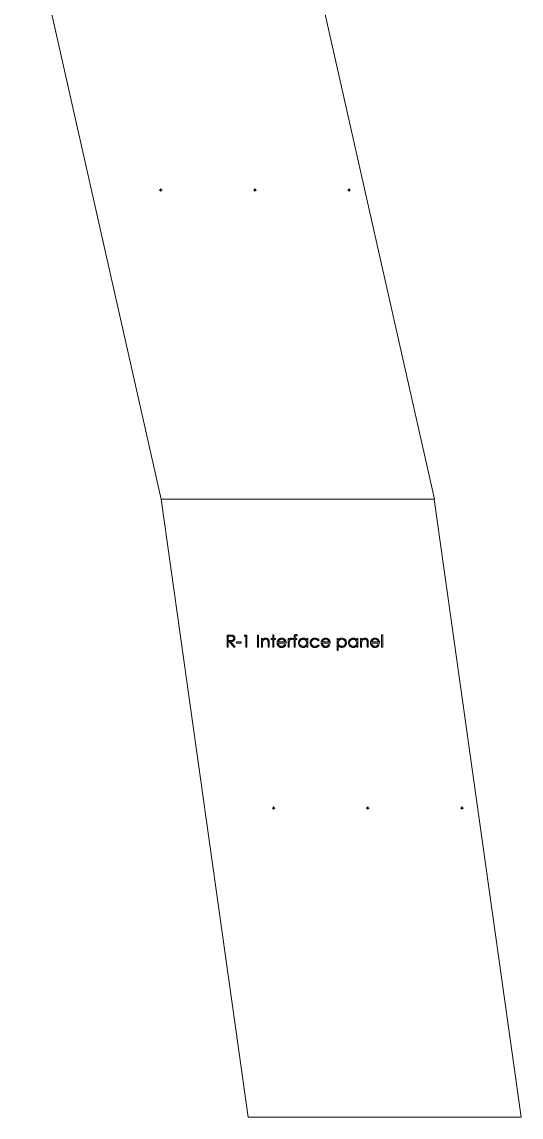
# Model space of a CAD drawing. Header units: inches. Extents: x -2039 to 487, y -866 to 2565.
# Drawn here: x 321.8 to 385.4, y 2013.9 to 2153.4 of the extents above; entities that cross this region are included whole.
import ezdxf

# ---------------------------------------------------------------- set-up
doc = ezdxf.new("R2010")
doc.units = ezdxf.units.IN
doc.header["$MEASUREMENT"] = 0

# ---------------------------------------------------------------- blocks, each defined once
blk = doc.blocks.new('SW_CENTERMARKSYMBOL_0')
at = {"color": 0, "linetype": 'Continuous', "lineweight": 0}
for p, q in [((-0.1, 0), (-0.19, 0)), ((0, 0), (-0.1, 0)), ((0, 0.1), (0, 0.19)), ((0, 0), (0, 0.1)), ((0, 0), (0, -0.1)), ((0, 0), (0.1, 0)), ((0.1, 0), (0.19, 0)), ((0, -0.1), (0, -0.19))]:
    blk.add_line(p, q, dxfattribs=at)
blk = doc.blocks.new('SW_CENTERMARKSYMBOL_1')
at = {"color": 0, "linetype": 'Continuous', "lineweight": 0}
for p, q in [((-0.1, 0), (-0.19, 0)), ((0, 0), (-0.1, 0)), ((0, 0.1), (0, 0.19)), ((0, 0), (0, 0.1)), ((0, 0), (0, -0.1)), ((0, 0), (0.1, 0)), ((0.1, 0), (0.19, 0)), ((0, -0.1), (0, -0.19))]:
    blk.add_line(p, q, dxfattribs=at)
blk = doc.blocks.new('SW_CENTERMARKSYMBOL_2')
at = {"color": 0, "linetype": 'Continuous', "lineweight": 0}
for p, q in [((-0.1, 0), (-0.19, 0)), ((0, 0), (-0.1, 0)), ((0, 0.1), (0, 0.19)), ((0, 0), (0, 0.1)), ((0, 0), (0, -0.1)), ((0, 0), (0.1, 0)), ((0.1, 0), (0.19, 0)), ((0, -0.1), (0, -0.19))]:
    blk.add_line(p, q, dxfattribs=at)

msp = doc.modelspace()

# ---------------------------------------------------------------- linework, layer by layer
at = {"color": 7, "linetype": 'Continuous', "lineweight": 15}
for p, q in [((321.82, 2171.33), (339.56, 2092.61)), ((374.37, 2092.61), (356.62, 2171.33)), ((339.56, 2092.61), (350.62, 2013.89)), ((374.34, 2092.61), (339.56, 2092.61)), ((339.56, 2092.61), (374.37, 2092.61)), ((385.4, 2013.89), (374.34, 2092.61)), ((347.97, 2075.29), (348.28, 2075.29)), ((347.97, 2073.73), (347.97, 2075.29)), ((348.11, 2075.13), (348.11, 2074.61)), ((348.4, 2075.13), (348.11, 2075.13)), ((348.11, 2074.61), (348.4, 2074.61)), ((348.11, 2074.45), (348.11, 2073.73)), ((348.22, 2074.45), (348.11, 2074.45)), ((348.8, 2073.73), (348.22, 2074.45)), ((348.4, 2074.45), (348.97, 2073.73)), ((349.15, 2074.41), (349.75, 2074.41)), ((349.15, 2074.25), (349.15, 2074.41)), ((349.75, 2074.41), (349.75, 2074.25)), ((350.11, 2075.13), (350.21, 2075.29)), ((350.35, 2075.13), (350.11, 2075.13)), ((350.21, 2075.29), (350.49, 2075.29)), ((350.35, 2073.73), (350.35, 2075.13)), ((350.49, 2075.29), (350.49, 2073.73)), ((351.82, 2075.29), (351.96, 2075.29)), ((351.82, 2073.73), (351.82, 2075.29)), ((351.96, 2075.29), (351.96, 2073.73)), ((352.32, 2074.87), (352.46, 2074.87)), ((352.32, 2073.73), (352.32, 2074.87)), ((352.46, 2074.87), (352.46, 2074.67)), ((353.58, 2074.73), (353.58, 2074.87)), ((353.58, 2074.87), (353.78, 2074.87)), ((353.78, 2074.73), (353.58, 2074.73)), ((353.78, 2075.33), (353.92, 2075.33)), ((353.78, 2074.87), (353.78, 2075.33)), ((353.78, 2073.73), (353.78, 2074.73)), ((353.92, 2075.33), (353.92, 2074.87)), ((353.92, 2074.87), (354.12, 2074.87)), ((353.92, 2074.73), (353.92, 2073.73)), ((354.12, 2074.73), (353.92, 2074.73)), ((354.12, 2074.87), (354.12, 2074.73)), ((354.48, 2074.41), (355.34, 2074.41)), ((355.72, 2074.87), (355.86, 2074.87)), ((355.72, 2073.73), (355.72, 2074.87)), ((355.86, 2074.87), (355.86, 2074.71)), ((356.26, 2074.85), (356.19, 2074.73)), ((356.32, 2074.87), (356.48, 2074.87)), ((356.32, 2074.73), (356.32, 2074.87)), ((356.48, 2074.73), (356.32, 2074.73)), ((356.48, 2074.87), (356.48, 2075.06)), ((356.48, 2073.73), (356.48, 2074.73)), ((356.62, 2075.03), (356.62, 2074.87)), ((356.62, 2074.87), (356.86, 2074.87)), ((356.62, 2074.73), (356.62, 2073.73)), ((356.86, 2074.73), (356.62, 2074.73)), ((356.86, 2074.87), (356.86, 2074.73)), ((356.88, 2075.32), (356.88, 2075.18)), ((358.11, 2074.87), (358.25, 2074.87)), ((358.11, 2074.66), (358.11, 2074.87)), ((358.25, 2074.87), (358.25, 2073.73)), ((359.69, 2074.63), (359.57, 2074.55)), ((360.08, 2074.41), (360.95, 2074.41)), ((361.97, 2074.87), (362.11, 2074.87)), ((361.97, 2073.31), (361.97, 2074.87)), ((362.11, 2074.87), (362.11, 2074.66)), ((364.48, 2074.87), (364.62, 2074.87)), ((364.48, 2074.66), (364.48, 2074.87)), ((364.62, 2074.87), (364.62, 2073.73)), ((364.94, 2074.87), (365.08, 2074.87)), ((364.94, 2073.73), (364.94, 2074.87)), ((365.08, 2074.87), (365.08, 2074.67)), ((366.37, 2074.41), (367.24, 2074.41)), ((367.64, 2075.33), (367.78, 2075.33)), ((367.64, 2073.73), (367.64, 2075.33)), ((367.78, 2075.33), (367.78, 2073.73)), ((348.11, 2073.73), (347.97, 2073.73)), ((348.97, 2073.73), (348.8, 2073.73)), ((349.75, 2074.25), (349.15, 2074.25)), ((350.49, 2073.73), (350.35, 2073.73)), ((351.96, 2073.73), (351.82, 2073.73)), ((352.46, 2073.73), (352.32, 2073.73)), ((352.46, 2074.14), (352.46, 2073.73)), ((353.18, 2073.73), (353.18, 2074.27)), ((353.32, 2073.73), (353.18, 2073.73)), ((353.32, 2074.31), (353.32, 2073.73)), ((353.92, 2073.73), (353.78, 2073.73)), ((355.48, 2074.27), (354.46, 2074.27)), ((355.3, 2074.09), (355.42, 2074.03)), ((355.86, 2073.73), (355.72, 2073.73)), ((355.86, 2074.11), (355.86, 2073.73)), ((356.62, 2073.73), (356.48, 2073.73)), ((358.11, 2073.73), (358.11, 2073.93)), ((358.25, 2073.73), (358.11, 2073.73)), ((359.57, 2074.05), (359.69, 2073.97)), ((361.09, 2074.27), (360.07, 2074.27)), ((360.91, 2074.09), (361.03, 2074.03)), ((362.11, 2073.31), (361.97, 2073.31)), ((362.11, 2073.94), (362.11, 2073.31)), ((364.48, 2073.73), (364.48, 2073.93)), ((364.62, 2073.73), (364.48, 2073.73)), ((365.08, 2073.73), (364.94, 2073.73)), ((365.08, 2074.14), (365.08, 2073.73)), ((365.8, 2073.73), (365.8, 2074.27)), ((365.94, 2073.73), (365.8, 2073.73)), ((365.94, 2074.31), (365.94, 2073.73)), ((367.38, 2074.27), (366.36, 2074.27)), ((367.2, 2074.09), (367.32, 2074.03)), ((367.78, 2073.73), (367.64, 2073.73)), ((350.62, 2013.89), (385.4, 2013.89))]:
    msp.add_line(p, q, dxfattribs=at)
for centre in [(339.5, 2131.97), (351.5, 2131.97), (363.5, 2131.97), (353.87, 2053.25), (365.87, 2053.25), (377.87, 2053.25)]:
    msp.add_circle(centre, 0.094, dxfattribs=at)
for points, knots in [([(348.28, 2075.29), (348.35, 2075.29), (348.47, 2075.29), (348.59, 2075.28), (348.64, 2075.27)], [0, 0, 0, 0, 0.560242, 1, 1, 1, 1]), ([(348.81, 2074.88), (348.81, 2074.9), (348.81, 2074.94), (348.78, 2075.01), (348.73, 2075.06), (348.67, 2075.1), (348.59, 2075.12), (348.49, 2075.13), (348.43, 2075.13), (348.4, 2075.13)], [0, 0, 0, 0, 0.124917, 0.249839, 0.374794, 0.499737, 0.666182, 0.83307, 1, 1, 1, 1]), ([(348.4, 2074.61), (348.43, 2074.61), (348.49, 2074.61), (348.58, 2074.62), (348.67, 2074.64), (348.73, 2074.69), (348.78, 2074.74), (348.81, 2074.81), (348.81, 2074.85), (348.81, 2074.88)], [0, 0, 0, 0, 0.166932, 0.333797, 0.500238, 0.625176, 0.750149, 0.875063, 1, 1, 1, 1]), ([(348.95, 2074.88), (348.95, 2074.84), (348.95, 2074.76), (348.9, 2074.66), (348.83, 2074.57), (348.74, 2074.51), (348.63, 2074.47), (348.51, 2074.46), (348.44, 2074.45), (348.4, 2074.45)], [0, 0, 0, 0, 0.139993, 0.279916, 0.419768, 0.559706, 0.706303, 0.853124, 1, 1, 1, 1]), ([(348.64, 2075.27), (348.67, 2075.26), (348.74, 2075.24), (348.82, 2075.18), (348.89, 2075.1), (348.94, 2075), (348.95, 2074.92), (348.95, 2074.88)], [0, 0, 0, 0, 0.186818, 0.373528, 0.560287, 0.780019, 1, 1, 1, 1]), ([(352.46, 2074.67), (352.49, 2074.7), (352.55, 2074.78), (352.66, 2074.85), (352.78, 2074.89), (352.85, 2074.89), (352.89, 2074.89)], [0, 0, 0, 0, 0.280103, 0.559778, 0.779866, 1, 1, 1, 1]), ([(352.48, 2074.45), (352.47, 2074.42), (352.46, 2074.37), (352.46, 2074.26), (352.46, 2074.19), (352.46, 2074.14)], [0, 0, 0, 0, 0.279874, 0.559923, 1, 1, 1, 1]), ([(352.87, 2074.75), (352.83, 2074.75), (352.77, 2074.75), (352.68, 2074.71), (352.59, 2074.65), (352.52, 2074.56), (352.49, 2074.49), (352.48, 2074.45)], [0, 0, 0, 0, 0.186702, 0.373404, 0.560215, 0.780127, 1, 1, 1, 1]), ([(353.16, 2074.53), (353.16, 2074.55), (353.14, 2074.6), (353.1, 2074.67), (353.04, 2074.72), (352.96, 2074.75), (352.9, 2074.75), (352.87, 2074.75)], [0, 0, 0, 0, 0.186824, 0.373541, 0.560087, 0.779896, 1, 1, 1, 1]), ([(352.89, 2074.89), (352.93, 2074.89), (353.01, 2074.89), (353.11, 2074.84), (353.2, 2074.77), (353.27, 2074.67), (353.3, 2074.55), (353.32, 2074.43), (353.32, 2074.35), (353.32, 2074.31)], [0, 0, 0, 0, 0.140014, 0.279926, 0.419846, 0.559714, 0.706244, 0.853095, 1, 1, 1, 1]), ([(353.18, 2074.27), (353.18, 2074.32), (353.18, 2074.4), (353.17, 2074.49), (353.16, 2074.53)], [0, 0, 0, 0, 0.560256, 1, 1, 1, 1]), ([(354.32, 2074.3), (354.32, 2074.34), (354.33, 2074.41), (354.36, 2074.52), (354.4, 2074.61), (354.43, 2074.66), (354.45, 2074.68)], [0, 0, 0, 0, 0.279972, 0.559867, 0.779917, 1, 1, 1, 1]), ([(354.45, 2074.68), (354.48, 2074.72), (354.55, 2074.79), (354.67, 2074.85), (354.79, 2074.89), (354.86, 2074.89), (354.9, 2074.89)], [0, 0, 0, 0, 0.279934, 0.559644, 0.779767, 1, 1, 1, 1]), ([(354.61, 2074.65), (354.59, 2074.63), (354.56, 2074.59), (354.51, 2074.51), (354.49, 2074.45), (354.48, 2074.41)], [0, 0, 0, 0, 0.27992, 0.559968, 1, 1, 1, 1]), ([(354.91, 2074.75), (354.88, 2074.75), (354.82, 2074.75), (354.74, 2074.72), (354.67, 2074.69), (354.63, 2074.66), (354.61, 2074.65)], [0, 0, 0, 0, 0.279967, 0.559815, 0.779884, 1, 1, 1, 1]), ([(354.9, 2074.89), (354.95, 2074.89), (355.05, 2074.88), (355.18, 2074.83), (355.28, 2074.76), (355.33, 2074.7), (355.36, 2074.67)], [0, 0, 0, 0, 0.279982, 0.559729, 0.779837, 1, 1, 1, 1]), ([(355.34, 2074.41), (355.33, 2074.45), (355.31, 2074.52), (355.25, 2074.62), (355.15, 2074.69), (355.04, 2074.74), (354.95, 2074.75), (354.91, 2074.75)], [0, 0, 0, 0, 0.186903, 0.373478, 0.560058, 0.780031, 1, 1, 1, 1]), ([(355.36, 2074.67), (355.38, 2074.64), (355.42, 2074.57), (355.46, 2074.46), (355.48, 2074.37), (355.48, 2074.3), (355.48, 2074.27)], [0, 0, 0, 0, 0.279845, 0.559743, 0.779846, 1, 1, 1, 1]), ([(355.86, 2074.71), (355.88, 2074.73), (355.92, 2074.79), (355.99, 2074.85), (356.06, 2074.89), (356.12, 2074.89), (356.14, 2074.89)], [0, 0, 0, 0, 0.280326, 0.560205, 0.780189, 1, 1, 1, 1]), ([(355.89, 2074.51), (355.88, 2074.47), (355.87, 2074.4), (355.86, 2074.27), (355.86, 2074.17), (355.86, 2074.11)], [0, 0, 0, 0, 0.279806, 0.559885, 1, 1, 1, 1]), ([(356.11, 2074.75), (356.08, 2074.75), (356.02, 2074.73), (355.95, 2074.66), (355.91, 2074.58), (355.9, 2074.53), (355.89, 2074.51)], [0, 0, 0, 0, 0.277918, 0.557931, 0.778866, 1, 1, 1, 1]), ([(356.19, 2074.73), (356.17, 2074.74), (356.15, 2074.75), (356.13, 2074.75), (356.11, 2074.75)], [0, 0, 0, 0, 0.560398, 1, 1, 1, 1]), ([(356.14, 2074.89), (356.17, 2074.89), (356.21, 2074.89), (356.25, 2074.86), (356.26, 2074.85)], [0, 0, 0, 0, 0.559238, 1, 1, 1, 1]), ([(356.48, 2075.06), (356.48, 2075.08), (356.49, 2075.14), (356.49, 2075.22), (356.54, 2075.3), (356.62, 2075.35), (356.68, 2075.35), (356.71, 2075.35)], [0, 0, 0, 0, 0.187489, 0.374736, 0.560714, 0.779929, 1, 1, 1, 1]), ([(356.74, 2075.21), (356.72, 2075.21), (356.69, 2075.21), (356.65, 2075.19), (356.62, 2075.15), (356.63, 2075.09), (356.63, 2075.05), (356.62, 2075.03)], [0, 0, 0, 0, 0.249297, 0.374518, 0.498866, 0.748979, 1, 1, 1, 1]), ([(356.71, 2075.35), (356.75, 2075.35), (356.8, 2075.35), (356.86, 2075.33), (356.88, 2075.32)], [0, 0, 0, 0, 0.559713, 1, 1, 1, 1]), ([(356.88, 2075.18), (356.86, 2075.19), (356.81, 2075.21), (356.76, 2075.21), (356.74, 2075.21)], [0, 0, 0, 0, 0.56025, 1, 1, 1, 1]), ([(357.04, 2074.31), (357.05, 2074.35), (357.05, 2074.44), (357.1, 2074.56), (357.17, 2074.67), (357.26, 2074.76), (357.38, 2074.84), (357.51, 2074.89), (357.6, 2074.89), (357.64, 2074.89)], [0, 0, 0, 0, 0.140023, 0.279973, 0.419967, 0.560026, 0.706665, 0.853294, 1, 1, 1, 1]), ([(357.65, 2074.75), (357.6, 2074.75), (357.51, 2074.74), (357.39, 2074.69), (357.29, 2074.6), (357.23, 2074.51), (357.19, 2074.41), (357.19, 2074.34), (357.18, 2074.3)], [0, 0, 0, 0, 0.186618, 0.373213, 0.559714, 0.706517, 0.853293, 1, 1, 1, 1]), ([(357.64, 2074.89), (357.69, 2074.89), (357.8, 2074.88), (357.93, 2074.83), (358.03, 2074.75), (358.08, 2074.69), (358.11, 2074.66)], [0, 0, 0, 0, 0.279981, 0.559749, 0.77981, 1, 1, 1, 1]), ([(358.11, 2074.3), (358.1, 2074.34), (358.1, 2074.43), (358.04, 2074.56), (357.95, 2074.65), (357.85, 2074.71), (357.75, 2074.75), (357.68, 2074.75), (357.65, 2074.75)], [0, 0, 0, 0, 0.18666, 0.373089, 0.55969, 0.706422, 0.853158, 1, 1, 1, 1]), ([(358.53, 2074.29), (358.53, 2074.34), (358.54, 2074.43), (358.58, 2074.56), (358.66, 2074.68), (358.76, 2074.77), (358.88, 2074.84), (359.02, 2074.89), (359.12, 2074.89), (359.17, 2074.89)], [0, 0, 0, 0, 0.139979, 0.27996, 0.419944, 0.559901, 0.70657, 0.853255, 1, 1, 1, 1]), ([(359.16, 2074.75), (359.11, 2074.75), (359.02, 2074.74), (358.89, 2074.69), (358.79, 2074.61), (358.72, 2074.52), (358.67, 2074.41), (358.67, 2074.34), (358.67, 2074.31)], [0, 0, 0, 0, 0.186752, 0.373268, 0.559832, 0.706581, 0.85324, 1, 1, 1, 1]), ([(359.57, 2074.55), (359.54, 2074.59), (359.48, 2074.65), (359.37, 2074.72), (359.26, 2074.75), (359.19, 2074.75), (359.16, 2074.75)], [0, 0, 0, 0, 0.27991, 0.559609, 0.779774, 1, 1, 1, 1]), ([(359.17, 2074.89), (359.22, 2074.89), (359.34, 2074.88), (359.49, 2074.82), (359.61, 2074.74), (359.66, 2074.66), (359.69, 2074.63)], [0, 0, 0, 0, 0.280063, 0.560129, 0.780066, 1, 1, 1, 1]), ([(359.93, 2074.3), (359.93, 2074.34), (359.93, 2074.41), (359.97, 2074.52), (360.01, 2074.61), (360.04, 2074.66), (360.06, 2074.68)], [0, 0, 0, 0, 0.279971, 0.559866, 0.779915, 1, 1, 1, 1]), ([(360.06, 2074.68), (360.09, 2074.72), (360.16, 2074.79), (360.28, 2074.85), (360.39, 2074.89), (360.47, 2074.89), (360.51, 2074.89)], [0, 0, 0, 0, 0.279934, 0.559644, 0.779767, 1, 1, 1, 1]), ([(360.22, 2074.65), (360.2, 2074.63), (360.17, 2074.59), (360.12, 2074.51), (360.1, 2074.45), (360.08, 2074.41)], [0, 0, 0, 0, 0.279925, 0.559973, 1, 1, 1, 1]), ([(360.51, 2074.75), (360.48, 2074.75), (360.42, 2074.75), (360.34, 2074.72), (360.28, 2074.69), (360.24, 2074.66), (360.22, 2074.65)], [0, 0, 0, 0, 0.279962, 0.559812, 0.779883, 1, 1, 1, 1]), ([(360.51, 2074.89), (360.56, 2074.89), (360.66, 2074.88), (360.79, 2074.83), (360.89, 2074.76), (360.94, 2074.7), (360.97, 2074.67)], [0, 0, 0, 0, 0.279982, 0.559729, 0.779833, 1, 1, 1, 1]), ([(360.95, 2074.41), (360.94, 2074.45), (360.92, 2074.52), (360.86, 2074.62), (360.76, 2074.69), (360.65, 2074.74), (360.56, 2074.75), (360.51, 2074.75)], [0, 0, 0, 0, 0.186904, 0.373476, 0.560059, 0.780027, 1, 1, 1, 1]), ([(360.97, 2074.67), (360.99, 2074.64), (361.03, 2074.57), (361.07, 2074.46), (361.09, 2074.37), (361.09, 2074.3), (361.09, 2074.27)], [0, 0, 0, 0, 0.279842, 0.559743, 0.779846, 1, 1, 1, 1]), ([(362.11, 2074.66), (362.14, 2074.7), (362.21, 2074.78), (362.33, 2074.85), (362.46, 2074.89), (362.53, 2074.89), (362.57, 2074.89)], [0, 0, 0, 0, 0.280016, 0.559588, 0.779761, 1, 1, 1, 1]), ([(362.57, 2074.75), (362.53, 2074.75), (362.44, 2074.74), (362.31, 2074.69), (362.22, 2074.6), (362.15, 2074.51), (362.12, 2074.41), (362.11, 2074.33), (362.11, 2074.3)], [0, 0, 0, 0, 0.186649, 0.373139, 0.559728, 0.706467, 0.853168, 1, 1, 1, 1]), ([(362.57, 2074.89), (362.62, 2074.89), (362.71, 2074.89), (362.83, 2074.84), (362.94, 2074.78), (363.04, 2074.68), (363.12, 2074.57), (363.17, 2074.44), (363.17, 2074.35), (363.17, 2074.31)], [0, 0, 0, 0, 0.140066, 0.280056, 0.420047, 0.560105, 0.706753, 0.853336, 1, 1, 1, 1]), ([(363.03, 2074.3), (363.03, 2074.35), (363.02, 2074.44), (362.96, 2074.56), (362.88, 2074.65), (362.78, 2074.71), (362.68, 2074.75), (362.61, 2074.75), (362.57, 2074.75)], [0, 0, 0, 0, 0.186487, 0.373077, 0.559585, 0.706358, 0.853167, 1, 1, 1, 1]), ([(363.41, 2074.31), (363.42, 2074.35), (363.42, 2074.44), (363.47, 2074.56), (363.54, 2074.67), (363.63, 2074.76), (363.75, 2074.84), (363.88, 2074.89), (363.97, 2074.89), (364.01, 2074.89)], [0, 0, 0, 0, 0.140023, 0.279973, 0.419967, 0.560026, 0.706665, 0.853294, 1, 1, 1, 1]), ([(364.02, 2074.75), (363.97, 2074.75), (363.88, 2074.74), (363.76, 2074.69), (363.66, 2074.6), (363.6, 2074.51), (363.56, 2074.41), (363.56, 2074.34), (363.56, 2074.3)], [0, 0, 0, 0, 0.186618, 0.373213, 0.559714, 0.706517, 0.853293, 1, 1, 1, 1]), ([(364.01, 2074.89), (364.06, 2074.89), (364.17, 2074.88), (364.3, 2074.83), (364.4, 2074.75), (364.45, 2074.69), (364.48, 2074.66)], [0, 0, 0, 0, 0.279981, 0.559749, 0.77981, 1, 1, 1, 1]), ([(364.48, 2074.3), (364.47, 2074.34), (364.47, 2074.43), (364.41, 2074.56), (364.32, 2074.65), (364.22, 2074.71), (364.12, 2074.75), (364.05, 2074.75), (364.02, 2074.75)], [0, 0, 0, 0, 0.18666, 0.373089, 0.559693, 0.706422, 0.853161, 1, 1, 1, 1]), ([(365.08, 2074.67), (365.11, 2074.7), (365.17, 2074.78), (365.28, 2074.85), (365.4, 2074.89), (365.47, 2074.89), (365.51, 2074.89)], [0, 0, 0, 0, 0.2801, 0.559779, 0.779866, 1, 1, 1, 1]), ([(365.1, 2074.45), (365.09, 2074.42), (365.08, 2074.37), (365.08, 2074.26), (365.08, 2074.19), (365.08, 2074.14)], [0, 0, 0, 0, 0.279874, 0.559923, 1, 1, 1, 1]), ([(365.49, 2074.75), (365.45, 2074.75), (365.39, 2074.75), (365.3, 2074.71), (365.21, 2074.65), (365.14, 2074.56), (365.11, 2074.49), (365.1, 2074.45)], [0, 0, 0, 0, 0.186702, 0.373404, 0.560215, 0.780127, 1, 1, 1, 1]), ([(365.78, 2074.53), (365.78, 2074.55), (365.76, 2074.6), (365.72, 2074.67), (365.66, 2074.72), (365.58, 2074.75), (365.52, 2074.75), (365.49, 2074.75)], [0, 0, 0, 0, 0.186825, 0.37354, 0.560087, 0.779896, 1, 1, 1, 1]), ([(365.51, 2074.89), (365.53, 2074.89), (365.57, 2074.89), (365.63, 2074.88), (365.69, 2074.86), (365.74, 2074.83), (365.79, 2074.79), (365.83, 2074.75), (365.87, 2074.71), (365.89, 2074.66), (365.9, 2074.62), (365.91, 2074.59), (365.92, 2074.55), (365.93, 2074.51), (365.93, 2074.47), (365.94, 2074.42), (365.94, 2074.37), (365.94, 2074.33), (365.94, 2074.31)], [0.0000008, 0.0000008, 0.0000008, 0.0000008, 0.0772404, 0.1511781, 0.223488, 0.2955426, 0.3669763, 0.4371305, 0.5070436, 0.5785597, 0.6166135, 0.6587562, 0.7044912, 0.7548031, 0.8093316, 0.8682745, 0.9320729, 0.999999, 0.999999, 0.999999, 0.999999]), ([(365.8, 2074.27), (365.8, 2074.32), (365.8, 2074.4), (365.79, 2074.49), (365.78, 2074.53)], [0, 0, 0, 0, 0.560256, 1, 1, 1, 1]), ([(366.22, 2074.3), (366.22, 2074.34), (366.22, 2074.41), (366.26, 2074.52), (366.3, 2074.61), (366.33, 2074.66), (366.35, 2074.68)], [0, 0, 0, 0, 0.279971, 0.559866, 0.779916, 1, 1, 1, 1]), ([(366.35, 2074.68), (366.36, 2074.7), (366.39, 2074.73), (366.44, 2074.77), (366.49, 2074.81), (366.55, 2074.84), (366.6, 2074.86), (366.66, 2074.88), (366.73, 2074.89), (366.77, 2074.89), (366.8, 2074.89)], [0, 0, 0, 0, 0.128835, 0.253589, 0.374643, 0.49534, 0.616325, 0.739759, 0.866842, 1, 1, 1, 1]), ([(366.51, 2074.65), (366.49, 2074.63), (366.46, 2074.59), (366.41, 2074.51), (366.39, 2074.45), (366.37, 2074.41)], [0, 0, 0, 0, 0.279922, 0.559969, 1, 1, 1, 1]), ([(366.8, 2074.75), (366.77, 2074.75), (366.71, 2074.75), (366.63, 2074.72), (366.57, 2074.69), (366.53, 2074.66), (366.51, 2074.65)], [0, 0, 0, 0, 0.279967, 0.559811, 0.779884, 1, 1, 1, 1]), ([(366.8, 2074.89), (366.85, 2074.89), (366.95, 2074.88), (367.08, 2074.83), (367.18, 2074.76), (367.23, 2074.7), (367.26, 2074.67)], [0, 0, 0, 0, 0.279984, 0.559729, 0.779835, 1, 1, 1, 1]), ([(367.24, 2074.41), (367.23, 2074.45), (367.21, 2074.52), (367.15, 2074.62), (367.05, 2074.69), (366.94, 2074.74), (366.85, 2074.75), (366.8, 2074.75)], [0, 0, 0, 0, 0.186904, 0.373477, 0.560058, 0.780031, 1, 1, 1, 1]), ([(367.26, 2074.67), (367.28, 2074.64), (367.32, 2074.57), (367.36, 2074.46), (367.38, 2074.37), (367.38, 2074.3), (367.38, 2074.27)], [0, 0, 0, 0, 0.279844, 0.559743, 0.779846, 1, 1, 1, 1]), ([(354.89, 2073.71), (354.85, 2073.71), (354.77, 2073.72), (354.64, 2073.76), (354.53, 2073.82), (354.44, 2073.92), (354.37, 2074.04), (354.33, 2074.16), (354.32, 2074.25), (354.32, 2074.3)], [0, 0, 0, 0, 0.140084, 0.280055, 0.419975, 0.559949, 0.706628, 0.853299, 1, 1, 1, 1]), ([(354.46, 2074.27), (354.46, 2074.23), (354.47, 2074.15), (354.52, 2074.03), (354.6, 2073.95), (354.69, 2073.89), (354.78, 2073.86), (354.84, 2073.85), (354.88, 2073.85)], [0, 0, 0, 0, 0.186725, 0.373252, 0.559776, 0.70649, 0.853188, 1, 1, 1, 1]), ([(354.88, 2073.85), (354.92, 2073.86), (355.02, 2073.86), (355.14, 2073.92), (355.23, 2074), (355.28, 2074.06), (355.3, 2074.09)], [0, 0, 0, 0, 0.279906, 0.559702, 0.779539, 1, 1, 1, 1]), ([(355.42, 2074.03), (355.4, 2073.99), (355.36, 2073.92), (355.28, 2073.83), (355.17, 2073.76), (355.04, 2073.72), (354.94, 2073.71), (354.89, 2073.71)], [0, 0, 0, 0, 0.186832, 0.373459, 0.560133, 0.779939, 1, 1, 1, 1]), ([(357.64, 2073.71), (357.6, 2073.71), (357.51, 2073.72), (357.38, 2073.76), (357.27, 2073.83), (357.18, 2073.92), (357.1, 2074.04), (357.05, 2074.17), (357.05, 2074.26), (357.04, 2074.31)], [0, 0, 0, 0, 0.140048, 0.280011, 0.420025, 0.560099, 0.706721, 0.853302, 1, 1, 1, 1]), ([(357.18, 2074.3), (357.19, 2074.26), (357.2, 2074.17), (357.26, 2074.05), (357.34, 2073.96), (357.44, 2073.89), (357.54, 2073.86), (357.61, 2073.85), (357.64, 2073.85)], [0, 0, 0, 0, 0.1865, 0.373091, 0.559635, 0.70645, 0.853232, 1, 1, 1, 1]), ([(357.64, 2073.85), (357.69, 2073.85), (357.78, 2073.86), (357.9, 2073.92), (358, 2074), (358.06, 2074.09), (358.1, 2074.19), (358.1, 2074.26), (358.11, 2074.3)], [0, 0, 0, 0, 0.186632, 0.373257, 0.559687, 0.706427, 0.853187, 1, 1, 1, 1]), ([(358.11, 2073.93), (358.07, 2073.89), (358, 2073.82), (357.88, 2073.75), (357.76, 2073.72), (357.68, 2073.71), (357.64, 2073.71)], [0, 0, 0, 0, 0.279991, 0.559724, 0.779868, 1, 1, 1, 1]), ([(359.15, 2073.71), (359.11, 2073.71), (359.02, 2073.72), (358.89, 2073.75), (358.77, 2073.82), (358.67, 2073.91), (358.59, 2074.02), (358.54, 2074.15), (358.53, 2074.25), (358.53, 2074.29)], [0, 0, 0, 0, 0.140089, 0.280121, 0.420119, 0.560174, 0.706805, 0.853353, 1, 1, 1, 1]), ([(358.67, 2074.31), (358.67, 2074.26), (358.68, 2074.17), (358.75, 2074.04), (358.84, 2073.95), (358.94, 2073.89), (359.05, 2073.86), (359.12, 2073.85), (359.16, 2073.85)], [0, 0, 0, 0, 0.186465, 0.37299, 0.559474, 0.706285, 0.853116, 1, 1, 1, 1]), ([(359.69, 2073.97), (359.67, 2073.94), (359.62, 2073.88), (359.53, 2073.81), (359.42, 2073.75), (359.29, 2073.72), (359.2, 2073.71), (359.15, 2073.71)], [0, 0, 0, 0, 0.186622, 0.373253, 0.559948, 0.779911, 1, 1, 1, 1]), ([(359.16, 2073.85), (359.2, 2073.85), (359.29, 2073.86), (359.41, 2073.91), (359.5, 2073.97), (359.55, 2074.03), (359.57, 2074.05)], [0, 0, 0, 0, 0.279951, 0.559717, 0.779839, 1, 1, 1, 1]), ([(360.5, 2073.71), (360.46, 2073.71), (360.37, 2073.72), (360.25, 2073.76), (360.14, 2073.82), (360.05, 2073.92), (359.98, 2074.04), (359.94, 2074.16), (359.93, 2074.25), (359.93, 2074.3)], [0, 0, 0, 0, 0.140085, 0.280056, 0.419973, 0.55995, 0.706628, 0.853298, 1, 1, 1, 1]), ([(360.07, 2074.27), (360.07, 2074.23), (360.08, 2074.15), (360.13, 2074.03), (360.21, 2073.95), (360.3, 2073.89), (360.39, 2073.86), (360.45, 2073.85), (360.49, 2073.85)], [0, 0, 0, 0, 0.186724, 0.37325, 0.559774, 0.706487, 0.853185, 1, 1, 1, 1]), ([(360.49, 2073.85), (360.53, 2073.86), (360.63, 2073.86), (360.75, 2073.92), (360.84, 2074), (360.89, 2074.06), (360.91, 2074.09)], [0, 0, 0, 0, 0.279901, 0.559698, 0.779538, 1, 1, 1, 1]), ([(361.03, 2074.03), (361.01, 2073.99), (360.97, 2073.92), (360.88, 2073.83), (360.78, 2073.76), (360.65, 2073.72), (360.55, 2073.71), (360.5, 2073.71)], [0, 0, 0, 0, 0.186832, 0.37346, 0.560131, 0.779936, 1, 1, 1, 1]), ([(362.11, 2074.3), (362.12, 2074.25), (362.12, 2074.17), (362.18, 2074.04), (362.27, 2073.95), (362.37, 2073.89), (362.47, 2073.86), (362.54, 2073.85), (362.58, 2073.85)], [0, 0, 0, 0, 0.186629, 0.373069, 0.55951, 0.70635, 0.853178, 1, 1, 1, 1]), ([(362.58, 2073.71), (362.53, 2073.71), (362.43, 2073.72), (362.3, 2073.78), (362.19, 2073.85), (362.14, 2073.91), (362.11, 2073.94)], [0, 0, 0, 0, 0.279892, 0.55961, 0.779759, 1, 1, 1, 1]), ([(363.17, 2074.31), (363.17, 2074.26), (363.17, 2074.17), (363.12, 2074.05), (363.05, 2073.94), (362.96, 2073.84), (362.85, 2073.77), (362.72, 2073.72), (362.62, 2073.71), (362.58, 2073.71)], [0, 0, 0, 0, 0.140052, 0.280014, 0.420006, 0.560077, 0.706723, 0.853307, 1, 1, 1, 1]), ([(362.58, 2073.85), (362.62, 2073.86), (362.71, 2073.86), (362.83, 2073.92), (362.92, 2074), (362.99, 2074.1), (363.03, 2074.2), (363.03, 2074.27), (363.03, 2074.3)], [0, 0, 0, 0, 0.186578, 0.373122, 0.559613, 0.706423, 0.853222, 1, 1, 1, 1]), ([(364.01, 2073.71), (363.97, 2073.71), (363.88, 2073.72), (363.75, 2073.76), (363.64, 2073.83), (363.55, 2073.92), (363.47, 2074.04), (363.42, 2074.17), (363.42, 2074.26), (363.41, 2074.31)], [0, 0, 0, 0, 0.140048, 0.280011, 0.420025, 0.560099, 0.706721, 0.853302, 1, 1, 1, 1]), ([(363.56, 2074.3), (363.56, 2074.26), (363.57, 2074.17), (363.63, 2074.05), (363.71, 2073.96), (363.81, 2073.89), (363.91, 2073.86), (363.98, 2073.85), (364.02, 2073.85)], [0, 0, 0, 0, 0.1865, 0.373091, 0.559635, 0.70645, 0.853232, 1, 1, 1, 1]), ([(364.48, 2073.93), (364.44, 2073.89), (364.37, 2073.82), (364.25, 2073.75), (364.13, 2073.72), (364.05, 2073.71), (364.01, 2073.71)], [0, 0, 0, 0, 0.279991, 0.559724, 0.779868, 1, 1, 1, 1]), ([(364.02, 2073.85), (364.06, 2073.85), (364.15, 2073.86), (364.27, 2073.92), (364.37, 2074), (364.43, 2074.09), (364.47, 2074.19), (364.47, 2074.26), (364.48, 2074.3)], [0, 0, 0, 0, 0.186632, 0.373257, 0.559685, 0.706427, 0.853187, 1, 1, 1, 1]), ([(366.79, 2073.71), (366.75, 2073.71), (366.66, 2073.72), (366.54, 2073.76), (366.43, 2073.82), (366.34, 2073.92), (366.27, 2074.04), (366.23, 2074.16), (366.22, 2074.25), (366.22, 2074.3)], [0, 0, 0, 0, 0.140085, 0.280056, 0.419974, 0.55995, 0.706628, 0.853299, 1, 1, 1, 1]), ([(366.36, 2074.27), (366.36, 2074.23), (366.37, 2074.15), (366.42, 2074.03), (366.5, 2073.95), (366.59, 2073.89), (366.68, 2073.86), (366.74, 2073.85), (366.78, 2073.85)], [0, 0, 0, 0, 0.186724, 0.373251, 0.559776, 0.706489, 0.853187, 1, 1, 1, 1]), ([(366.78, 2073.85), (366.82, 2073.86), (366.92, 2073.86), (367.04, 2073.92), (367.13, 2074), (367.18, 2074.06), (367.2, 2074.09)], [0, 0, 0, 0, 0.279902, 0.559699, 0.779538, 1, 1, 1, 1]), ([(367.32, 2074.03), (367.3, 2073.99), (367.26, 2073.92), (367.17, 2073.83), (367.07, 2073.76), (366.94, 2073.72), (366.84, 2073.71), (366.79, 2073.71)], [0, 0, 0, 0, 0.186832, 0.373461, 0.560133, 0.779939, 1, 1, 1, 1])]:
    msp.add_open_spline(points, degree=3, knots=knots, dxfattribs=at)

# ---------------------------------------------------------------- block references
at = {"color": 7, "linetype": 'Continuous', "lineweight": 0}
for name, p in [('SW_CENTERMARKSYMBOL_2', (339.5, 2131.97)), ('SW_CENTERMARKSYMBOL_1', (351.5, 2131.97)), ('SW_CENTERMARKSYMBOL_0', (363.5, 2131.97)), ('SW_CENTERMARKSYMBOL_2', (353.87, 2053.25)), ('SW_CENTERMARKSYMBOL_1', (365.87, 2053.25)), ('SW_CENTERMARKSYMBOL_0', (377.87, 2053.25))]:
    msp.add_blockref(name, p, dxfattribs=at)

doc.saveas('drawing.dxf')
